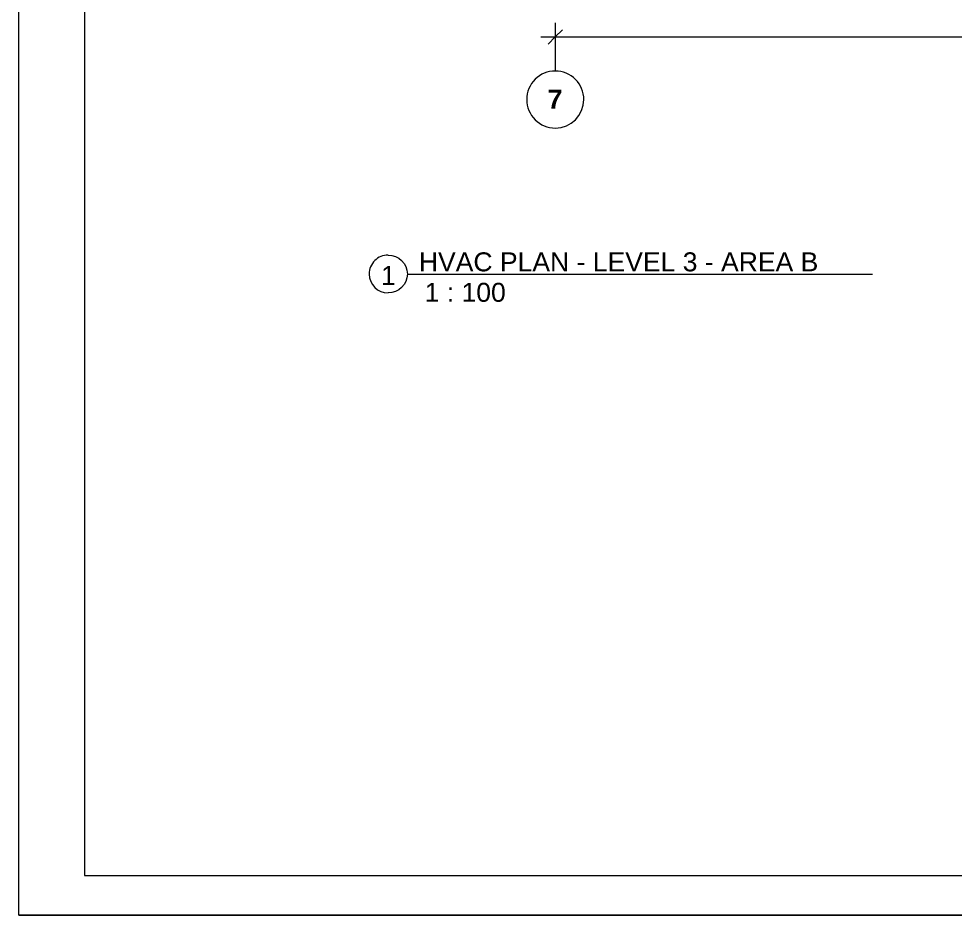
# Model space of a CAD drawing. Header units: metres. Extents: x -2 to 237, y -8 to 52.
# Drawn here: x -2.09 to 13.54, y -7.84 to 7.13 of the extents above; entities that cross this region are included whole.
import ezdxf

# ---------------------------------------------------------------- set-up
doc = ezdxf.new("R2010")
doc.units = ezdxf.units.M
doc.layers.add('HVAC - Ductos', color=5, linetype='Continuous', lineweight=0)
doc.layers.add('PDF4_Text', color=7, linetype='Continuous', lineweight=0)
doc.layers.add('PDF4_Geometry', color=7, linetype='Continuous', lineweight=0, true_color=0xaaaaaa)
doc.styles.add('PDF Helvetica', font='')
doc.styles.add('PDF Helvetica Bold', font='')
doc.styles.get('PDF Helvetica').set_extended_font_data('Helvetica')
doc.styles.get('PDF Helvetica Bold').set_extended_font_data('Helvetica', bold=True)

msp = doc.modelspace()

# ---------------------------------------------------------------- linework, layer by layer
at = {"layer": 'HVAC - Ductos', "color": 252, "lineweight": 0, "true_color": 0x939598}
for points in [[(6.867, 7.064), (6.867, 6.826), (6.867, 6.587)], [(6.986, 6.945), (6.867, 6.826), (6.748, 6.706)], [(6.629, 6.826), (56.088, 6.826)]]:
    msp.add_lwpolyline(points, dxfattribs=at)
at = {"layer": 'PDF4_Geometry', "color": 7, "lineweight": 9}
msp.add_lwpolyline([(87.88, 52.136), (87.88, -7.842), (-2.09, -7.842), (-2.09, 52.136)], close=True, dxfattribs=at)
for points in [[(87.403, 51.325), (-0.99, 51.325), (-0.99, -7.177), (87.403, -7.177)], [(-2.09, -7.842), (87.88, -7.842)]]:
    msp.add_lwpolyline(points, dxfattribs=at)
at = {"layer": 'PDF4_Geometry', "color": 252, "lineweight": 0, "true_color": 0x939598}
msp.add_lwpolyline([(6.867, 7.045), (6.867, 6.89)], dxfattribs=at)
at = {"layer": 'PDF4_Geometry', "lineweight": 0}
msp.add_lwpolyline([(6.867, 6.729), (6.867, 6.253)], dxfattribs=at)
msp.add_lwpolyline([(6.867, 6.257, 0.418266), (6.391, 5.781, 0.414689), (6.867, 5.304, 0.411051), (7.344, 5.781, 0.414636)], format="xyb", close=True, dxfattribs=at)
at = {"layer": 'PDF4_Geometry', "color": 7, "lineweight": 0}
msp.add_lwpolyline([(4.077, 3.183, 0.418544), (3.761, 2.867, 0.413091), (4.077, 2.551)], format="xyb", dxfattribs=at)
msp.add_lwpolyline([(4.393, 2.867), (12.163, 2.867)], dxfattribs=at)
for points in [[(4.077, 3.183), (4.251, 3.183), (4.398, 3.045), (4.398, 2.867)], [(4.398, 2.867), (4.398, 2.693), (4.251, 2.551), (4.077, 2.551)]]:
    msp.add_open_spline(points, degree=3, dxfattribs=at)

# ---------------------------------------------------------------- texts
at = {"layer": 'PDF4_Text', "color": 253, "lineweight": 0, "true_color": 0xaaaaaa, "insert": (6.739, 5.787), "char_height": 0.32, "attachment_point": 4, "style": 'PDF Helvetica Bold'}
msp.add_mtext('7', dxfattribs=at)
at = {"layer": 'PDF4_Text', "lineweight": 0, "attachment_point": 4, "style": 'PDF Helvetica'}
for s, insert, char_height in [('HVAC PLAN - LEVEL 3 - AREA B', (4.59, 3.068), 0.31699), ('1', (3.958, 2.843), 0.317), ('1 : 100', (4.687, 2.559), 0.317)]:
    msp.add_mtext(s, dxfattribs=dict(at, insert=insert, char_height=char_height))

doc.saveas('drawing.dxf')
